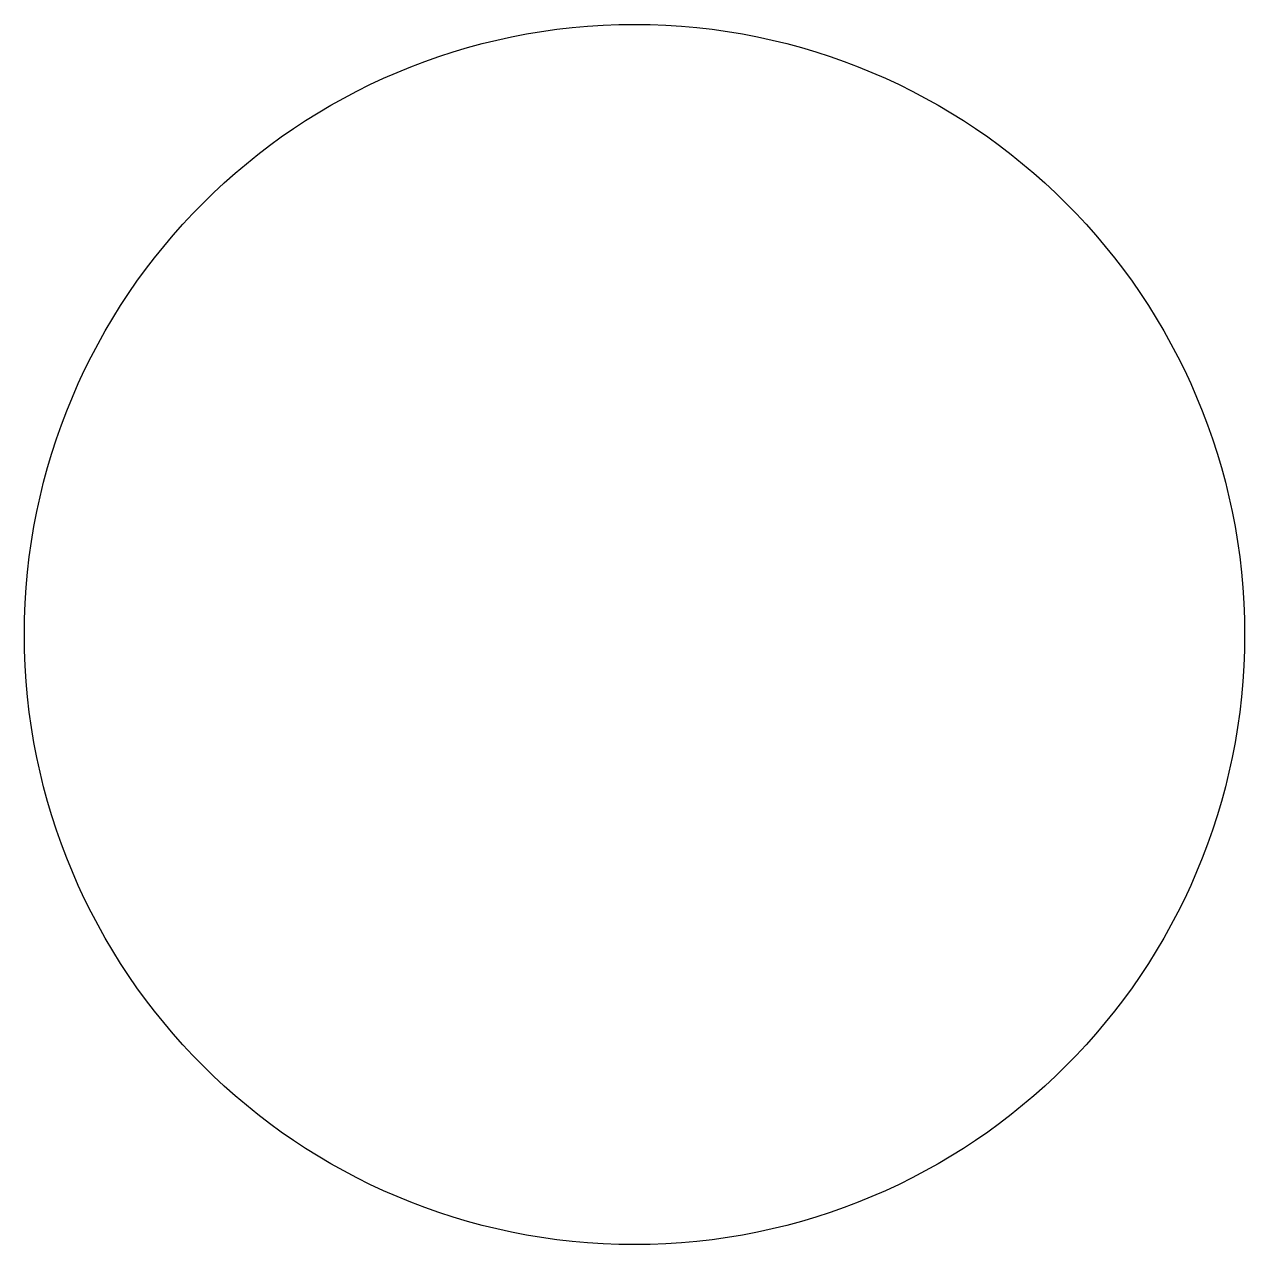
# Model space of a CAD drawing. Header units: inches. Extents: x -3 to 3, y -3 to 3.
import ezdxf

# ---------------------------------------------------------------- set-up
doc = ezdxf.new("R2010")
doc.units = ezdxf.units.IN

msp = doc.modelspace()

# ---------------------------------------------------------------- linework, layer by layer
msp.add_circle((0, 0), 3)

doc.saveas('drawing.dxf')
